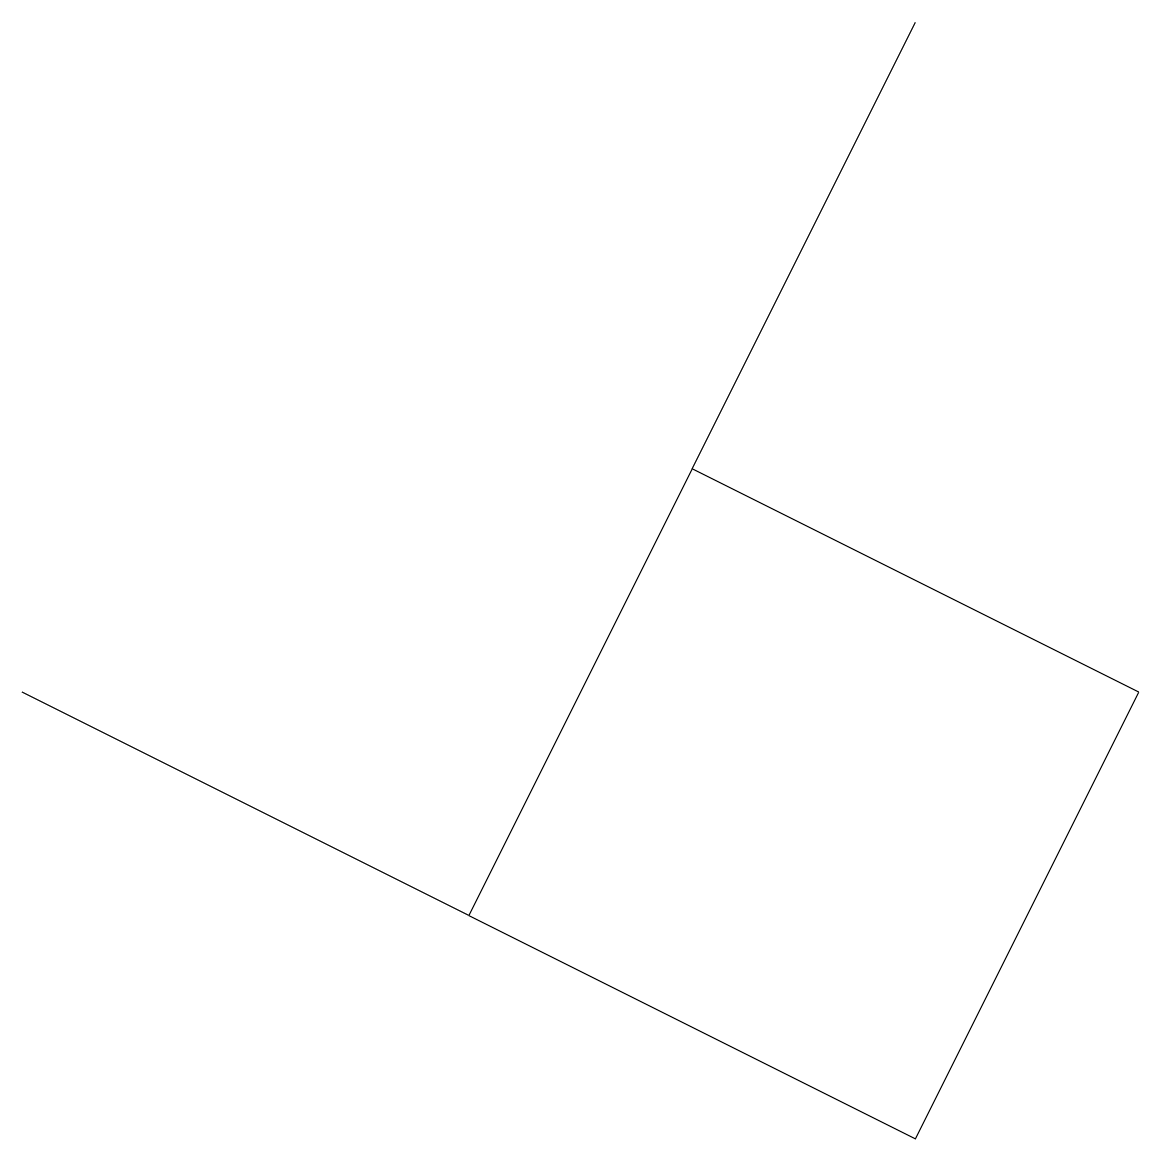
# Model space of a CAD drawing. Header units: millimetres. Extents: x -2.46 to -0.22, y -0.22 to 2.01.
import ezdxf

# ---------------------------------------------------------------- set-up
doc = ezdxf.new("R2010")
doc.units = ezdxf.units.MM
doc.header["$LTSCALE"] = 3

msp = doc.modelspace()

# ---------------------------------------------------------------- linework, layer by layer
at = {"color": 7, "linetype": 'Continuous'}
for p, q in [((-1.118, 1.118), (-0.6708, 2.0125)), ((-1.118, 1.118), (-1.5652, 0.2236)), ((-0.2236, 0.6708), (-1.118, 1.118)), ((-1.5652, 0.2236), (-2.4597, 0.6708)), ((-0.6708, -0.2236), (-0.2236, 0.6708)), ((-1.5652, 0.2236), (-0.6708, -0.2236))]:
    msp.add_line(p, q, dxfattribs=at)

doc.saveas('drawing.dxf')
